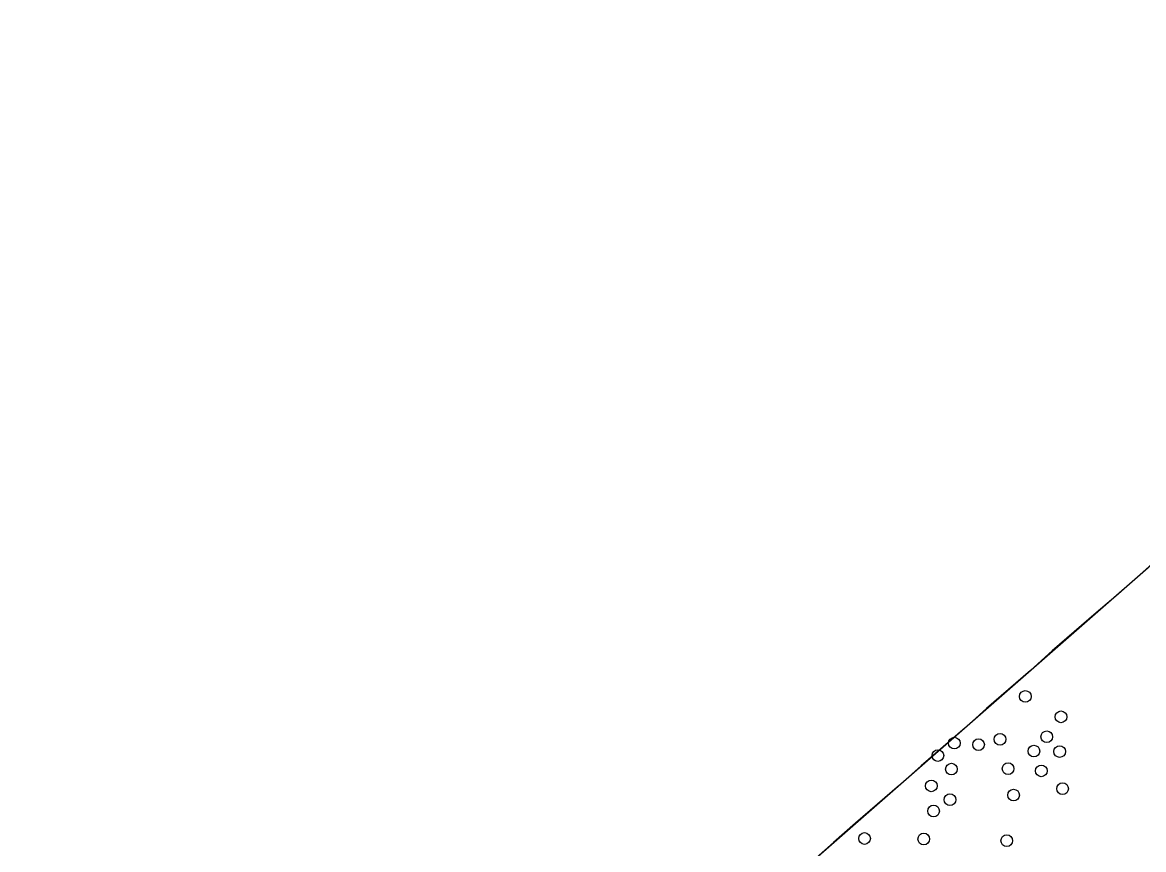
# Model space of a CAD drawing. Header units: metres. Extents: x 5 to 225, y 228 to 542.
# Drawn here: x 46.01 to 84.37, y 315.69 to 343.99 of the extents above; entities that cross this region are included whole.
import ezdxf

# ---------------------------------------------------------------- set-up
doc = ezdxf.new("R2010")
doc.units = ezdxf.units.M
doc.layers.add('BOUNDARY', color=7, linetype='Continuous')
doc.layers.add('GRASS', color=7, linetype='Continuous')

# ---------------------------------------------------------------- blocks, each defined once
blk = doc.blocks.new('ВЕЙНИК_ОСТРОЦВЕТКОВЫЙ')
blk.add_circle((0, 0), 0.2)
blk = doc.blocks.new('МИСКАНТУС')
blk.add_circle((0, 0), 0.2)

msp = doc.modelspace()

# ---------------------------------------------------------------- linework, layer by layer
at = {"layer": 'BOUNDARY'}
msp.add_lwpolyline([(84.975, 325.754), (83.495, 324.43), (82.745, 323.789), (81.244, 322.487), (80.493, 321.824), (78.992, 320.522), (78.263, 319.86), (76.762, 318.557), (76.011, 317.895), (74.51, 316.592), (73.759, 315.93), (72.28, 314.627)], dxfattribs=at)
at = {"layer": 'GRASS'}
msp.add_lwpolyline([(118.708, 307.43), (46.009, 305.841), (49.364, 306.547), (67.953, 310.852), (105.837, 343.99)], dxfattribs=at)

# ---------------------------------------------------------------- block references
at = {"layer": 'BUSH'}
for name, p in [('МИСКАНТУС', (80.321, 320.932)), ('МИСКАНТУС', (81.541, 320.234)), ('МИСКАНТУС', (77.891, 319.334)), ('МИСКАНТУС', (79.456, 319.466)), ('МИСКАНТУС', (81.054, 319.553)), ('МИСКАНТУС', (78.72, 319.283)), ('МИСКАНТУС', (80.614, 319.062)), ('МИСКАНТУС', (81.495, 319.046)), ('ВЕЙНИК_ОСТРОЦВЕТКОВЫЙ', (77.329, 318.91)), ('ВЕЙНИК_ОСТРОЦВЕТКОВЫЙ', (77.793, 318.445)), ('МИСКАНТУС', (79.732, 318.46)), ('МИСКАНТУС', (80.869, 318.386)), ('ВЕЙНИК_ОСТРОЦВЕТКОВЫЙ', (77.104, 317.873)), ('МИСКАНТУС', (79.92, 317.558)), ('МИСКАНТУС', (81.595, 317.777)), ('ВЕЙНИК_ОСТРОЦВЕТКОВЫЙ', (77.744, 317.399)), ('ВЕЙНИК_ОСТРОЦВЕТКОВЫЙ', (77.183, 317.012)), ('ВЕЙНИК_ОСТРОЦВЕТКОВЫЙ', (74.82, 316.072)), ('ВЕЙНИК_ОСТРОЦВЕТКОВЫЙ', (76.848, 316.055)), ('МИСКАНТУС', (79.686, 315.998))]:
    msp.add_blockref(name, p, dxfattribs=at)

doc.saveas('drawing.dxf')
